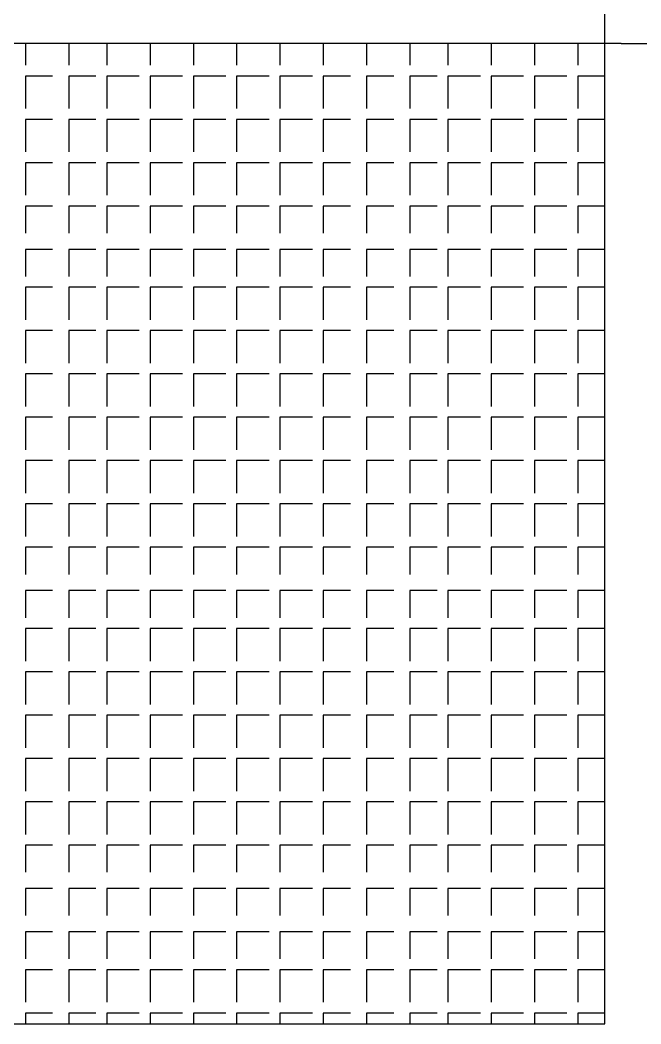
# Model space of a CAD drawing. Extents: x 69291107 to 70108111, y -33487476 to -33099794.
# Drawn here: x 69321239.7 to 69321483.4, y -33464191.8 to -33463797.8 of the extents above; entities that cross this region are included whole.
import ezdxf

# ---------------------------------------------------------------- set-up
doc = ezdxf.new("R2010")
doc.units = 0
doc.header["$LTSCALE"] = 100
doc.layers.add('PDF _СС_ЗВ_Кабель', color=1, linetype='Continuous')
doc.layers.add('PDF _СС_ЗВ_Оборудование', color=1, linetype='Continuous')

msp = doc.modelspace()

# ---------------------------------------------------------------- linework, layer by layer
at = {"layer": 'PDF _СС_ЗВ_Кабель', "lineweight": 30}
msp.add_lwpolyline([(69321475.65, -33463807.03), (69322553.34, -33463807.03), (69322553.34, -33456854.13), (69304283.64, -33456854.13), (69304283.64, -33438076.4), (69297492.28, -33438076.4), (69297492.28, -33439164.72)], dxfattribs=at)
at = {"layer": 'PDF _СС_ЗВ_Оборудование', "lineweight": 30}
msp.add_lwpolyline([(69321469.28, -33464191.77), (69321469.28, -33463420.17), (69319851.68, -33463420.17), (69319851.68, -33464191.77)], close=True, dxfattribs=at)
for points in [[(69321475.65, -33463807.03), (69319851.68, -33463807.03), (69319851.68, -33463815.54)], [(69321241.83, -33463807.03), (69321241.83, -33463815.54)], [(69321258.84, -33463807.03), (69321258.84, -33463815.54)], [(69321273.72, -33463807.03), (69321273.72, -33463815.54)], [(69321290.72, -33463807.03), (69321290.72, -33463815.54)], [(69321307.73, -33463807.03), (69321307.73, -33463815.54)], [(69321324.73, -33463807.03), (69321324.73, -33463815.54)], [(69321341.74, -33463807.03), (69321341.74, -33463815.54)], [(69321358.74, -33463807.03), (69321358.74, -33463815.54)], [(69321375.75, -33463807.03), (69321375.75, -33463815.54)], [(69321392.75, -33463807.03), (69321392.75, -33463815.54)], [(69321407.63, -33463807.03), (69321407.63, -33463815.54)], [(69321424.64, -33463807.03), (69321424.64, -33463815.54)], [(69321441.64, -33463807.03), (69321441.64, -33463815.54)], [(69321458.65, -33463807.03), (69321458.65, -33463815.54)], [(69321252.46, -33463819.79), (69321241.83, -33463819.79), (69321241.83, -33463832.54)], [(69321269.47, -33463819.79), (69321258.84, -33463819.79), (69321258.84, -33463832.54)], [(69321286.47, -33463819.79), (69321273.72, -33463819.79), (69321273.72, -33463832.54)], [(69321303.48, -33463819.79), (69321290.72, -33463819.79), (69321290.72, -33463832.54)], [(69321320.48, -33463819.79), (69321307.73, -33463819.79), (69321307.73, -33463832.54)], [(69321337.49, -33463819.79), (69321324.73, -33463819.79), (69321324.73, -33463832.54)], [(69321354.49, -33463819.79), (69321341.74, -33463819.79), (69321341.74, -33463832.54)], [(69321369.37, -33463819.79), (69321358.74, -33463819.79), (69321358.74, -33463832.54)], [(69321386.38, -33463819.79), (69321375.75, -33463819.79), (69321375.75, -33463832.54)], [(69321403.38, -33463819.79), (69321392.75, -33463819.79), (69321392.75, -33463832.54)], [(69321420.39, -33463819.79), (69321407.63, -33463819.79), (69321407.63, -33463832.54)], [(69321437.39, -33463819.79), (69321424.64, -33463819.79), (69321424.64, -33463832.54)], [(69321454.4, -33463819.79), (69321441.64, -33463819.79), (69321441.64, -33463832.54)], [(69321469.28, -33463819.79), (69321458.65, -33463819.79), (69321458.65, -33463832.54)], [(69321252.46, -33463836.79), (69321241.83, -33463836.79), (69321241.83, -33463849.55)], [(69321269.47, -33463836.79), (69321258.84, -33463836.79), (69321258.84, -33463849.55)], [(69321286.47, -33463836.79), (69321273.72, -33463836.79), (69321273.72, -33463849.55)], [(69321303.48, -33463836.79), (69321290.72, -33463836.79), (69321290.72, -33463849.55)], [(69321320.48, -33463836.79), (69321307.73, -33463836.79), (69321307.73, -33463849.55)], [(69321337.49, -33463836.79), (69321324.73, -33463836.79), (69321324.73, -33463849.55)], [(69321354.49, -33463836.79), (69321341.74, -33463836.79), (69321341.74, -33463849.55)], [(69321369.37, -33463836.79), (69321358.74, -33463836.79), (69321358.74, -33463849.55)], [(69321386.38, -33463836.79), (69321375.75, -33463836.79), (69321375.75, -33463849.55)], [(69321403.38, -33463836.79), (69321392.75, -33463836.79), (69321392.75, -33463849.55)], [(69321420.39, -33463836.79), (69321407.63, -33463836.79), (69321407.63, -33463849.55)], [(69321437.39, -33463836.79), (69321424.64, -33463836.79), (69321424.64, -33463849.55)], [(69321454.4, -33463836.79), (69321441.64, -33463836.79), (69321441.64, -33463849.55)], [(69321469.28, -33463836.79), (69321458.65, -33463836.79), (69321458.65, -33463849.55)], [(69321252.46, -33463853.8), (69321241.83, -33463853.8), (69321241.83, -33463866.55)], [(69321269.47, -33463853.8), (69321258.84, -33463853.8), (69321258.84, -33463866.55)], [(69321286.47, -33463853.8), (69321273.72, -33463853.8), (69321273.72, -33463866.55)], [(69321303.48, -33463853.8), (69321290.72, -33463853.8), (69321290.72, -33463866.55)], [(69321320.48, -33463853.8), (69321307.73, -33463853.8), (69321307.73, -33463866.55)], [(69321337.49, -33463853.8), (69321324.73, -33463853.8), (69321324.73, -33463866.55)], [(69321354.49, -33463853.8), (69321341.74, -33463853.8), (69321341.74, -33463866.55)], [(69321369.37, -33463853.8), (69321358.74, -33463853.8), (69321358.74, -33463866.55)], [(69321386.38, -33463853.8), (69321375.75, -33463853.8), (69321375.75, -33463866.55)], [(69321403.38, -33463853.8), (69321392.75, -33463853.8), (69321392.75, -33463866.55)], [(69321420.39, -33463853.8), (69321407.63, -33463853.8), (69321407.63, -33463866.55)], [(69321437.39, -33463853.8), (69321424.64, -33463853.8), (69321424.64, -33463866.55)], [(69321454.4, -33463853.8), (69321441.64, -33463853.8), (69321441.64, -33463866.55)], [(69321469.28, -33463853.8), (69321458.65, -33463853.8), (69321458.65, -33463866.55)], [(69321252.46, -33463870.8), (69321241.83, -33463870.8), (69321241.83, -33463881.43)], [(69321269.47, -33463870.8), (69321258.84, -33463870.8), (69321258.84, -33463881.43)], [(69321286.47, -33463870.8), (69321273.72, -33463870.8), (69321273.72, -33463881.43)], [(69321303.48, -33463870.8), (69321290.72, -33463870.8), (69321290.72, -33463881.43)], [(69321320.48, -33463870.8), (69321307.73, -33463870.8), (69321307.73, -33463881.43)], [(69321337.49, -33463870.8), (69321324.73, -33463870.8), (69321324.73, -33463881.43)], [(69321354.49, -33463870.8), (69321341.74, -33463870.8), (69321341.74, -33463881.43)], [(69321369.37, -33463870.8), (69321358.74, -33463870.8), (69321358.74, -33463881.43)], [(69321386.38, -33463870.8), (69321375.75, -33463870.8), (69321375.75, -33463881.43)], [(69321403.38, -33463870.8), (69321392.75, -33463870.8), (69321392.75, -33463881.43)], [(69321420.39, -33463870.8), (69321407.63, -33463870.8), (69321407.63, -33463881.43)], [(69321437.39, -33463870.8), (69321424.64, -33463870.8), (69321424.64, -33463881.43)], [(69321454.4, -33463870.8), (69321441.64, -33463870.8), (69321441.64, -33463881.43)], [(69321469.28, -33463870.8), (69321458.65, -33463870.8), (69321458.65, -33463881.43)], [(69321252.46, -33463887.81), (69321241.83, -33463887.81), (69321241.83, -33463898.43)], [(69321269.47, -33463887.81), (69321258.84, -33463887.81), (69321258.84, -33463898.43)], [(69321286.47, -33463887.81), (69321273.72, -33463887.81), (69321273.72, -33463898.43)], [(69321303.48, -33463887.81), (69321290.72, -33463887.81), (69321290.72, -33463898.43)], [(69321320.48, -33463887.81), (69321307.73, -33463887.81), (69321307.73, -33463898.43)], [(69321337.49, -33463887.81), (69321324.73, -33463887.81), (69321324.73, -33463898.43)], [(69321354.49, -33463887.81), (69321341.74, -33463887.81), (69321341.74, -33463898.43)], [(69321369.37, -33463887.81), (69321358.74, -33463887.81), (69321358.74, -33463898.43)], [(69321386.38, -33463887.81), (69321375.75, -33463887.81), (69321375.75, -33463898.43)], [(69321403.38, -33463887.81), (69321392.75, -33463887.81), (69321392.75, -33463898.43)], [(69321420.39, -33463887.81), (69321407.63, -33463887.81), (69321407.63, -33463898.43)], [(69321437.39, -33463887.81), (69321424.64, -33463887.81), (69321424.64, -33463898.43)], [(69321454.4, -33463887.81), (69321441.64, -33463887.81), (69321441.64, -33463898.43)], [(69321469.28, -33463887.81), (69321458.65, -33463887.81), (69321458.65, -33463898.43)], [(69321252.46, -33463902.69), (69321241.83, -33463902.69), (69321241.83, -33463915.44)], [(69321269.47, -33463902.69), (69321258.84, -33463902.69), (69321258.84, -33463915.44)], [(69321286.47, -33463902.69), (69321273.72, -33463902.69), (69321273.72, -33463915.44)], [(69321303.48, -33463902.69), (69321290.72, -33463902.69), (69321290.72, -33463915.44)], [(69321320.48, -33463902.69), (69321307.73, -33463902.69), (69321307.73, -33463915.44)], [(69321337.49, -33463902.69), (69321324.73, -33463902.69), (69321324.73, -33463915.44)], [(69321354.49, -33463902.69), (69321341.74, -33463902.69), (69321341.74, -33463915.44)], [(69321369.37, -33463902.69), (69321358.74, -33463902.69), (69321358.74, -33463915.44)], [(69321386.38, -33463902.69), (69321375.75, -33463902.69), (69321375.75, -33463915.44)], [(69321403.38, -33463902.69), (69321392.75, -33463902.69), (69321392.75, -33463915.44)], [(69321420.39, -33463902.69), (69321407.63, -33463902.69), (69321407.63, -33463915.44)], [(69321437.39, -33463902.69), (69321424.64, -33463902.69), (69321424.64, -33463915.44)], [(69321454.4, -33463902.69), (69321441.64, -33463902.69), (69321441.64, -33463915.44)], [(69321469.28, -33463902.69), (69321458.65, -33463902.69), (69321458.65, -33463915.44)], [(69321252.46, -33463919.69), (69321241.83, -33463919.69), (69321241.83, -33463932.44)], [(69321269.47, -33463919.69), (69321258.84, -33463919.69), (69321258.84, -33463932.44)], [(69321286.47, -33463919.69), (69321273.72, -33463919.69), (69321273.72, -33463932.44)], [(69321303.48, -33463919.69), (69321290.72, -33463919.69), (69321290.72, -33463932.44)], [(69321320.48, -33463919.69), (69321307.73, -33463919.69), (69321307.73, -33463932.44)], [(69321337.49, -33463919.69), (69321324.73, -33463919.69), (69321324.73, -33463932.44)], [(69321354.49, -33463919.69), (69321341.74, -33463919.69), (69321341.74, -33463932.44)], [(69321369.37, -33463919.69), (69321358.74, -33463919.69), (69321358.74, -33463932.44)], [(69321386.38, -33463919.69), (69321375.75, -33463919.69), (69321375.75, -33463932.44)], [(69321403.38, -33463919.69), (69321392.75, -33463919.69), (69321392.75, -33463932.44)], [(69321420.39, -33463919.69), (69321407.63, -33463919.69), (69321407.63, -33463932.44)], [(69321437.39, -33463919.69), (69321424.64, -33463919.69), (69321424.64, -33463932.44)], [(69321454.4, -33463919.69), (69321441.64, -33463919.69), (69321441.64, -33463932.44)], [(69321469.28, -33463919.69), (69321458.65, -33463919.69), (69321458.65, -33463932.44)], [(69321252.46, -33463936.7), (69321241.83, -33463936.7), (69321241.83, -33463949.45)], [(69321269.47, -33463936.7), (69321258.84, -33463936.7), (69321258.84, -33463949.45)], [(69321286.47, -33463936.7), (69321273.72, -33463936.7), (69321273.72, -33463949.45)], [(69321303.48, -33463936.7), (69321290.72, -33463936.7), (69321290.72, -33463949.45)], [(69321320.48, -33463936.7), (69321307.73, -33463936.7), (69321307.73, -33463949.45)], [(69321337.49, -33463936.7), (69321324.73, -33463936.7), (69321324.73, -33463949.45)], [(69321354.49, -33463936.7), (69321341.74, -33463936.7), (69321341.74, -33463949.45)], [(69321369.37, -33463936.7), (69321358.74, -33463936.7), (69321358.74, -33463949.45)], [(69321386.38, -33463936.7), (69321375.75, -33463936.7), (69321375.75, -33463949.45)], [(69321403.38, -33463936.7), (69321392.75, -33463936.7), (69321392.75, -33463949.45)], [(69321420.39, -33463936.7), (69321407.63, -33463936.7), (69321407.63, -33463949.45)], [(69321437.39, -33463936.7), (69321424.64, -33463936.7), (69321424.64, -33463949.45)], [(69321454.4, -33463936.7), (69321441.64, -33463936.7), (69321441.64, -33463949.45)], [(69321469.28, -33463936.7), (69321458.65, -33463936.7), (69321458.65, -33463949.45)], [(69321252.46, -33463953.7), (69321241.83, -33463953.7), (69321241.83, -33463966.45)], [(69321269.47, -33463953.7), (69321258.84, -33463953.7), (69321258.84, -33463966.45)], [(69321286.47, -33463953.7), (69321273.72, -33463953.7), (69321273.72, -33463966.45)], [(69321303.48, -33463953.7), (69321290.72, -33463953.7), (69321290.72, -33463966.45)], [(69321320.48, -33463953.7), (69321307.73, -33463953.7), (69321307.73, -33463966.45)], [(69321337.49, -33463953.7), (69321324.73, -33463953.7), (69321324.73, -33463966.45)], [(69321354.49, -33463953.7), (69321341.74, -33463953.7), (69321341.74, -33463966.45)], [(69321369.37, -33463953.7), (69321358.74, -33463953.7), (69321358.74, -33463966.45)], [(69321386.38, -33463953.7), (69321375.75, -33463953.7), (69321375.75, -33463966.45)], [(69321403.38, -33463953.7), (69321392.75, -33463953.7), (69321392.75, -33463966.45)], [(69321420.39, -33463953.7), (69321407.63, -33463953.7), (69321407.63, -33463966.45)], [(69321437.39, -33463953.7), (69321424.64, -33463953.7), (69321424.64, -33463966.45)], [(69321454.4, -33463953.7), (69321441.64, -33463953.7), (69321441.64, -33463966.45)], [(69321469.28, -33463953.7), (69321458.65, -33463953.7), (69321458.65, -33463966.45)], [(69321252.46, -33463970.71), (69321241.83, -33463970.71), (69321241.83, -33463983.46)], [(69321269.47, -33463970.71), (69321258.84, -33463970.71), (69321258.84, -33463983.46)], [(69321286.47, -33463970.71), (69321273.72, -33463970.71), (69321273.72, -33463983.46)], [(69321303.48, -33463970.71), (69321290.72, -33463970.71), (69321290.72, -33463983.46)], [(69321320.48, -33463970.71), (69321307.73, -33463970.71), (69321307.73, -33463983.46)], [(69321337.49, -33463970.71), (69321324.73, -33463970.71), (69321324.73, -33463983.46)], [(69321354.49, -33463970.71), (69321341.74, -33463970.71), (69321341.74, -33463983.46)], [(69321369.37, -33463970.71), (69321358.74, -33463970.71), (69321358.74, -33463983.46)], [(69321386.38, -33463970.71), (69321375.75, -33463970.71), (69321375.75, -33463983.46)], [(69321403.38, -33463970.71), (69321392.75, -33463970.71), (69321392.75, -33463983.46)], [(69321420.39, -33463970.71), (69321407.63, -33463970.71), (69321407.63, -33463983.46)], [(69321437.39, -33463970.71), (69321424.64, -33463970.71), (69321424.64, -33463983.46)], [(69321454.4, -33463970.71), (69321441.64, -33463970.71), (69321441.64, -33463983.46)], [(69321469.28, -33463970.71), (69321458.65, -33463970.71), (69321458.65, -33463983.46)], [(69321252.46, -33463987.71), (69321241.83, -33463987.71), (69321241.83, -33464000.46)], [(69321269.47, -33463987.71), (69321258.84, -33463987.71), (69321258.84, -33464000.46)], [(69321286.47, -33463987.71), (69321273.72, -33463987.71), (69321273.72, -33464000.46)], [(69321303.48, -33463987.71), (69321290.72, -33463987.71), (69321290.72, -33464000.46)], [(69321320.48, -33463987.71), (69321307.73, -33463987.71), (69321307.73, -33464000.46)], [(69321337.49, -33463987.71), (69321324.73, -33463987.71), (69321324.73, -33464000.46)], [(69321354.49, -33463987.71), (69321341.74, -33463987.71), (69321341.74, -33464000.46)], [(69321369.37, -33463987.71), (69321358.74, -33463987.71), (69321358.74, -33464000.46)], [(69321386.38, -33463987.71), (69321375.75, -33463987.71), (69321375.75, -33464000.46)], [(69321403.38, -33463987.71), (69321392.75, -33463987.71), (69321392.75, -33464000.46)], [(69321420.39, -33463987.71), (69321407.63, -33463987.71), (69321407.63, -33464000.46)], [(69321437.39, -33463987.71), (69321424.64, -33463987.71), (69321424.64, -33464000.46)], [(69321454.4, -33463987.71), (69321441.64, -33463987.71), (69321441.64, -33464000.46)], [(69321469.28, -33463987.71), (69321458.65, -33463987.71), (69321458.65, -33464000.46)], [(69321252.46, -33464004.72), (69321241.83, -33464004.72), (69321241.83, -33464015.34)], [(69321269.47, -33464004.72), (69321258.84, -33464004.72), (69321258.84, -33464015.34)], [(69321286.47, -33464004.72), (69321273.72, -33464004.72), (69321273.72, -33464015.34)], [(69321303.48, -33464004.72), (69321290.72, -33464004.72), (69321290.72, -33464015.34)], [(69321320.48, -33464004.72), (69321307.73, -33464004.72), (69321307.73, -33464015.34)], [(69321337.49, -33464004.72), (69321324.73, -33464004.72), (69321324.73, -33464015.34)], [(69321354.49, -33464004.72), (69321341.74, -33464004.72), (69321341.74, -33464015.34)], [(69321369.37, -33464004.72), (69321358.74, -33464004.72), (69321358.74, -33464015.34)], [(69321386.38, -33464004.72), (69321375.75, -33464004.72), (69321375.75, -33464015.34)], [(69321403.38, -33464004.72), (69321392.75, -33464004.72), (69321392.75, -33464015.34)], [(69321420.39, -33464004.72), (69321407.63, -33464004.72), (69321407.63, -33464015.34)], [(69321437.39, -33464004.72), (69321424.64, -33464004.72), (69321424.64, -33464015.34)], [(69321454.4, -33464004.72), (69321441.64, -33464004.72), (69321441.64, -33464015.34)], [(69321469.28, -33464004.72), (69321458.65, -33464004.72), (69321458.65, -33464015.34)], [(69321252.46, -33464021.72), (69321241.83, -33464021.72), (69321241.83, -33464032.35)], [(69321269.47, -33464021.72), (69321258.84, -33464021.72), (69321258.84, -33464032.35)], [(69321286.47, -33464021.72), (69321273.72, -33464021.72), (69321273.72, -33464032.35)], [(69321303.48, -33464021.72), (69321290.72, -33464021.72), (69321290.72, -33464032.35)], [(69321320.48, -33464021.72), (69321307.73, -33464021.72), (69321307.73, -33464032.35)], [(69321337.49, -33464021.72), (69321324.73, -33464021.72), (69321324.73, -33464032.35)], [(69321354.49, -33464021.72), (69321341.74, -33464021.72), (69321341.74, -33464032.35)], [(69321369.37, -33464021.72), (69321358.74, -33464021.72), (69321358.74, -33464032.35)], [(69321386.38, -33464021.72), (69321375.75, -33464021.72), (69321375.75, -33464032.35)], [(69321403.38, -33464021.72), (69321392.75, -33464021.72), (69321392.75, -33464032.35)], [(69321420.39, -33464021.72), (69321407.63, -33464021.72), (69321407.63, -33464032.35)], [(69321437.39, -33464021.72), (69321424.64, -33464021.72), (69321424.64, -33464032.35)], [(69321454.4, -33464021.72), (69321441.64, -33464021.72), (69321441.64, -33464032.35)], [(69321469.28, -33464021.72), (69321458.65, -33464021.72), (69321458.65, -33464032.35)], [(69321252.46, -33464036.6), (69321241.83, -33464036.6), (69321241.83, -33464049.35)], [(69321269.47, -33464036.6), (69321258.84, -33464036.6), (69321258.84, -33464049.35)], [(69321286.47, -33464036.6), (69321273.72, -33464036.6), (69321273.72, -33464049.35)], [(69321303.48, -33464036.6), (69321290.72, -33464036.6), (69321290.72, -33464049.35)], [(69321320.48, -33464036.6), (69321307.73, -33464036.6), (69321307.73, -33464049.35)], [(69321337.49, -33464036.6), (69321324.73, -33464036.6), (69321324.73, -33464049.35)], [(69321354.49, -33464036.6), (69321341.74, -33464036.6), (69321341.74, -33464049.35)], [(69321369.37, -33464036.6), (69321358.74, -33464036.6), (69321358.74, -33464049.35)], [(69321386.38, -33464036.6), (69321375.75, -33464036.6), (69321375.75, -33464049.35)], [(69321403.38, -33464036.6), (69321392.75, -33464036.6), (69321392.75, -33464049.35)], [(69321420.39, -33464036.6), (69321407.63, -33464036.6), (69321407.63, -33464049.35)], [(69321437.39, -33464036.6), (69321424.64, -33464036.6), (69321424.64, -33464049.35)], [(69321454.4, -33464036.6), (69321441.64, -33464036.6), (69321441.64, -33464049.35)], [(69321469.28, -33464036.6), (69321458.65, -33464036.6), (69321458.65, -33464049.35)], [(69321252.46, -33464053.6), (69321241.83, -33464053.6), (69321241.83, -33464066.36)], [(69321269.47, -33464053.6), (69321258.84, -33464053.6), (69321258.84, -33464066.36)], [(69321286.47, -33464053.6), (69321273.72, -33464053.6), (69321273.72, -33464066.36)], [(69321303.48, -33464053.6), (69321290.72, -33464053.6), (69321290.72, -33464066.36)], [(69321320.48, -33464053.6), (69321307.73, -33464053.6), (69321307.73, -33464066.36)], [(69321337.49, -33464053.6), (69321324.73, -33464053.6), (69321324.73, -33464066.36)], [(69321354.49, -33464053.6), (69321341.74, -33464053.6), (69321341.74, -33464066.36)], [(69321369.37, -33464053.6), (69321358.74, -33464053.6), (69321358.74, -33464066.36)], [(69321386.38, -33464053.6), (69321375.75, -33464053.6), (69321375.75, -33464066.36)], [(69321403.38, -33464053.6), (69321392.75, -33464053.6), (69321392.75, -33464066.36)], [(69321420.39, -33464053.6), (69321407.63, -33464053.6), (69321407.63, -33464066.36)], [(69321437.39, -33464053.6), (69321424.64, -33464053.6), (69321424.64, -33464066.36)], [(69321454.4, -33464053.6), (69321441.64, -33464053.6), (69321441.64, -33464066.36)], [(69321469.28, -33464053.6), (69321458.65, -33464053.6), (69321458.65, -33464066.36)], [(69321252.46, -33464070.61), (69321241.83, -33464070.61), (69321241.83, -33464083.36)], [(69321269.47, -33464070.61), (69321258.84, -33464070.61), (69321258.84, -33464083.36)], [(69321286.47, -33464070.61), (69321273.72, -33464070.61), (69321273.72, -33464083.36)], [(69321303.48, -33464070.61), (69321290.72, -33464070.61), (69321290.72, -33464083.36)], [(69321320.48, -33464070.61), (69321307.73, -33464070.61), (69321307.73, -33464083.36)], [(69321337.49, -33464070.61), (69321324.73, -33464070.61), (69321324.73, -33464083.36)], [(69321354.49, -33464070.61), (69321341.74, -33464070.61), (69321341.74, -33464083.36)], [(69321369.37, -33464070.61), (69321358.74, -33464070.61), (69321358.74, -33464083.36)], [(69321386.38, -33464070.61), (69321375.75, -33464070.61), (69321375.75, -33464083.36)], [(69321403.38, -33464070.61), (69321392.75, -33464070.61), (69321392.75, -33464083.36)], [(69321420.39, -33464070.61), (69321407.63, -33464070.61), (69321407.63, -33464083.36)], [(69321437.39, -33464070.61), (69321424.64, -33464070.61), (69321424.64, -33464083.36)], [(69321454.4, -33464070.61), (69321441.64, -33464070.61), (69321441.64, -33464083.36)], [(69321469.28, -33464070.61), (69321458.65, -33464070.61), (69321458.65, -33464083.36)], [(69321252.46, -33464087.61), (69321241.83, -33464087.61), (69321241.83, -33464100.37)], [(69321269.47, -33464087.61), (69321258.84, -33464087.61), (69321258.84, -33464100.37)], [(69321286.47, -33464087.61), (69321273.72, -33464087.61), (69321273.72, -33464100.37)], [(69321303.48, -33464087.61), (69321290.72, -33464087.61), (69321290.72, -33464100.37)], [(69321320.48, -33464087.61), (69321307.73, -33464087.61), (69321307.73, -33464100.37)], [(69321337.49, -33464087.61), (69321324.73, -33464087.61), (69321324.73, -33464100.37)], [(69321354.49, -33464087.61), (69321341.74, -33464087.61), (69321341.74, -33464100.37)], [(69321369.37, -33464087.61), (69321358.74, -33464087.61), (69321358.74, -33464100.37)], [(69321386.38, -33464087.61), (69321375.75, -33464087.61), (69321375.75, -33464100.37)], [(69321403.38, -33464087.61), (69321392.75, -33464087.61), (69321392.75, -33464100.37)], [(69321420.39, -33464087.61), (69321407.63, -33464087.61), (69321407.63, -33464100.37)], [(69321437.39, -33464087.61), (69321424.64, -33464087.61), (69321424.64, -33464100.37)], [(69321454.4, -33464087.61), (69321441.64, -33464087.61), (69321441.64, -33464100.37)], [(69321469.28, -33464087.61), (69321458.65, -33464087.61), (69321458.65, -33464100.37)], [(69321252.46, -33464104.62), (69321241.83, -33464104.62), (69321241.83, -33464117.37)], [(69321269.47, -33464104.62), (69321258.84, -33464104.62), (69321258.84, -33464117.37)], [(69321286.47, -33464104.62), (69321273.72, -33464104.62), (69321273.72, -33464117.37)], [(69321303.48, -33464104.62), (69321290.72, -33464104.62), (69321290.72, -33464117.37)], [(69321320.48, -33464104.62), (69321307.73, -33464104.62), (69321307.73, -33464117.37)], [(69321337.49, -33464104.62), (69321324.73, -33464104.62), (69321324.73, -33464117.37)], [(69321354.49, -33464104.62), (69321341.74, -33464104.62), (69321341.74, -33464117.37)], [(69321369.37, -33464104.62), (69321358.74, -33464104.62), (69321358.74, -33464117.37)], [(69321386.38, -33464104.62), (69321375.75, -33464104.62), (69321375.75, -33464117.37)], [(69321403.38, -33464104.62), (69321392.75, -33464104.62), (69321392.75, -33464117.37)], [(69321420.39, -33464104.62), (69321407.63, -33464104.62), (69321407.63, -33464117.37)], [(69321437.39, -33464104.62), (69321424.64, -33464104.62), (69321424.64, -33464117.37)], [(69321454.4, -33464104.62), (69321441.64, -33464104.62), (69321441.64, -33464117.37)], [(69321469.28, -33464104.62), (69321458.65, -33464104.62), (69321458.65, -33464117.37)], [(69321252.46, -33464121.62), (69321241.83, -33464121.62), (69321241.83, -33464132.25)], [(69321269.47, -33464121.62), (69321258.84, -33464121.62), (69321258.84, -33464132.25)], [(69321286.47, -33464121.62), (69321273.72, -33464121.62), (69321273.72, -33464132.25)], [(69321303.48, -33464121.62), (69321290.72, -33464121.62), (69321290.72, -33464132.25)], [(69321320.48, -33464121.62), (69321307.73, -33464121.62), (69321307.73, -33464132.25)], [(69321337.49, -33464121.62), (69321324.73, -33464121.62), (69321324.73, -33464132.25)], [(69321354.49, -33464121.62), (69321341.74, -33464121.62), (69321341.74, -33464132.25)], [(69321369.37, -33464121.62), (69321358.74, -33464121.62), (69321358.74, -33464132.25)], [(69321386.38, -33464121.62), (69321375.75, -33464121.62), (69321375.75, -33464132.25)], [(69321403.38, -33464121.62), (69321392.75, -33464121.62), (69321392.75, -33464132.25)], [(69321420.39, -33464121.62), (69321407.63, -33464121.62), (69321407.63, -33464132.25)], [(69321437.39, -33464121.62), (69321424.64, -33464121.62), (69321424.64, -33464132.25)], [(69321454.4, -33464121.62), (69321441.64, -33464121.62), (69321441.64, -33464132.25)], [(69321469.28, -33464121.62), (69321458.65, -33464121.62), (69321458.65, -33464132.25)], [(69321252.46, -33464138.63), (69321241.83, -33464138.63), (69321241.83, -33464149.26)], [(69321269.47, -33464138.63), (69321258.84, -33464138.63), (69321258.84, -33464149.26)], [(69321286.47, -33464138.63), (69321273.72, -33464138.63), (69321273.72, -33464149.26)], [(69321303.48, -33464138.63), (69321290.72, -33464138.63), (69321290.72, -33464149.26)], [(69321320.48, -33464138.63), (69321307.73, -33464138.63), (69321307.73, -33464149.26)], [(69321337.49, -33464138.63), (69321324.73, -33464138.63), (69321324.73, -33464149.26)], [(69321354.49, -33464138.63), (69321341.74, -33464138.63), (69321341.74, -33464149.26)], [(69321369.37, -33464138.63), (69321358.74, -33464138.63), (69321358.74, -33464149.26)], [(69321386.38, -33464138.63), (69321375.75, -33464138.63), (69321375.75, -33464149.26)], [(69321403.38, -33464138.63), (69321392.75, -33464138.63), (69321392.75, -33464149.26)], [(69321420.39, -33464138.63), (69321407.63, -33464138.63), (69321407.63, -33464149.26)], [(69321437.39, -33464138.63), (69321424.64, -33464138.63), (69321424.64, -33464149.26)], [(69321454.4, -33464138.63), (69321441.64, -33464138.63), (69321441.64, -33464149.26)], [(69321469.28, -33464138.63), (69321458.65, -33464138.63), (69321458.65, -33464149.26)], [(69321252.46, -33464155.63), (69321241.83, -33464155.63), (69321241.83, -33464166.26)], [(69321269.47, -33464155.63), (69321258.84, -33464155.63), (69321258.84, -33464166.26)], [(69321286.47, -33464155.63), (69321273.72, -33464155.63), (69321273.72, -33464166.26)], [(69321303.48, -33464155.63), (69321290.72, -33464155.63), (69321290.72, -33464166.26)], [(69321320.48, -33464155.63), (69321307.73, -33464155.63), (69321307.73, -33464166.26)], [(69321337.49, -33464155.63), (69321324.73, -33464155.63), (69321324.73, -33464166.26)], [(69321354.49, -33464155.63), (69321341.74, -33464155.63), (69321341.74, -33464166.26)], [(69321369.37, -33464155.63), (69321358.74, -33464155.63), (69321358.74, -33464166.26)], [(69321386.38, -33464155.63), (69321375.75, -33464155.63), (69321375.75, -33464166.26)], [(69321403.38, -33464155.63), (69321392.75, -33464155.63), (69321392.75, -33464166.26)], [(69321420.39, -33464155.63), (69321407.63, -33464155.63), (69321407.63, -33464166.26)], [(69321437.39, -33464155.63), (69321424.64, -33464155.63), (69321424.64, -33464166.26)], [(69321454.4, -33464155.63), (69321441.64, -33464155.63), (69321441.64, -33464166.26)], [(69321469.28, -33464155.63), (69321458.65, -33464155.63), (69321458.65, -33464166.26)], [(69321252.46, -33464170.51), (69321241.83, -33464170.51), (69321241.83, -33464183.27)], [(69321269.47, -33464170.51), (69321258.84, -33464170.51), (69321258.84, -33464183.27)], [(69321286.47, -33464170.51), (69321273.72, -33464170.51), (69321273.72, -33464183.27)], [(69321303.48, -33464170.51), (69321290.72, -33464170.51), (69321290.72, -33464183.27)], [(69321320.48, -33464170.51), (69321307.73, -33464170.51), (69321307.73, -33464183.27)], [(69321337.49, -33464170.51), (69321324.73, -33464170.51), (69321324.73, -33464183.27)], [(69321354.49, -33464170.51), (69321341.74, -33464170.51), (69321341.74, -33464183.27)], [(69321369.37, -33464170.51), (69321358.74, -33464170.51), (69321358.74, -33464183.27)], [(69321386.38, -33464170.51), (69321375.75, -33464170.51), (69321375.75, -33464183.27)], [(69321403.38, -33464170.51), (69321392.75, -33464170.51), (69321392.75, -33464183.27)], [(69321420.39, -33464170.51), (69321407.63, -33464170.51), (69321407.63, -33464183.27)], [(69321437.39, -33464170.51), (69321424.64, -33464170.51), (69321424.64, -33464183.27)], [(69321454.4, -33464170.51), (69321441.64, -33464170.51), (69321441.64, -33464183.27)], [(69321469.28, -33464170.51), (69321458.65, -33464170.51), (69321458.65, -33464183.27)], [(69321252.46, -33464187.52), (69321241.83, -33464187.52), (69321241.83, -33464191.77)], [(69321269.47, -33464187.52), (69321258.84, -33464187.52), (69321258.84, -33464191.77)], [(69321286.47, -33464187.52), (69321273.72, -33464187.52), (69321273.72, -33464191.77)], [(69321303.48, -33464187.52), (69321290.72, -33464187.52), (69321290.72, -33464191.77)], [(69321320.48, -33464187.52), (69321307.73, -33464187.52), (69321307.73, -33464191.77)], [(69321337.49, -33464187.52), (69321324.73, -33464187.52), (69321324.73, -33464191.77)], [(69321354.49, -33464187.52), (69321341.74, -33464187.52), (69321341.74, -33464191.77)], [(69321369.37, -33464187.52), (69321358.74, -33464187.52), (69321358.74, -33464191.77)], [(69321386.38, -33464187.52), (69321375.75, -33464187.52), (69321375.75, -33464191.77)], [(69321403.38, -33464187.52), (69321392.75, -33464187.52), (69321392.75, -33464191.77)], [(69321420.39, -33464187.52), (69321407.63, -33464187.52), (69321407.63, -33464191.77)], [(69321437.39, -33464187.52), (69321424.64, -33464187.52), (69321424.64, -33464191.77)], [(69321454.4, -33464187.52), (69321441.64, -33464187.52), (69321441.64, -33464191.77)], [(69321469.28, -33464187.52), (69321458.65, -33464187.52), (69321458.65, -33464191.77)]]:
    msp.add_lwpolyline(points, dxfattribs=at)

doc.saveas('drawing.dxf')
